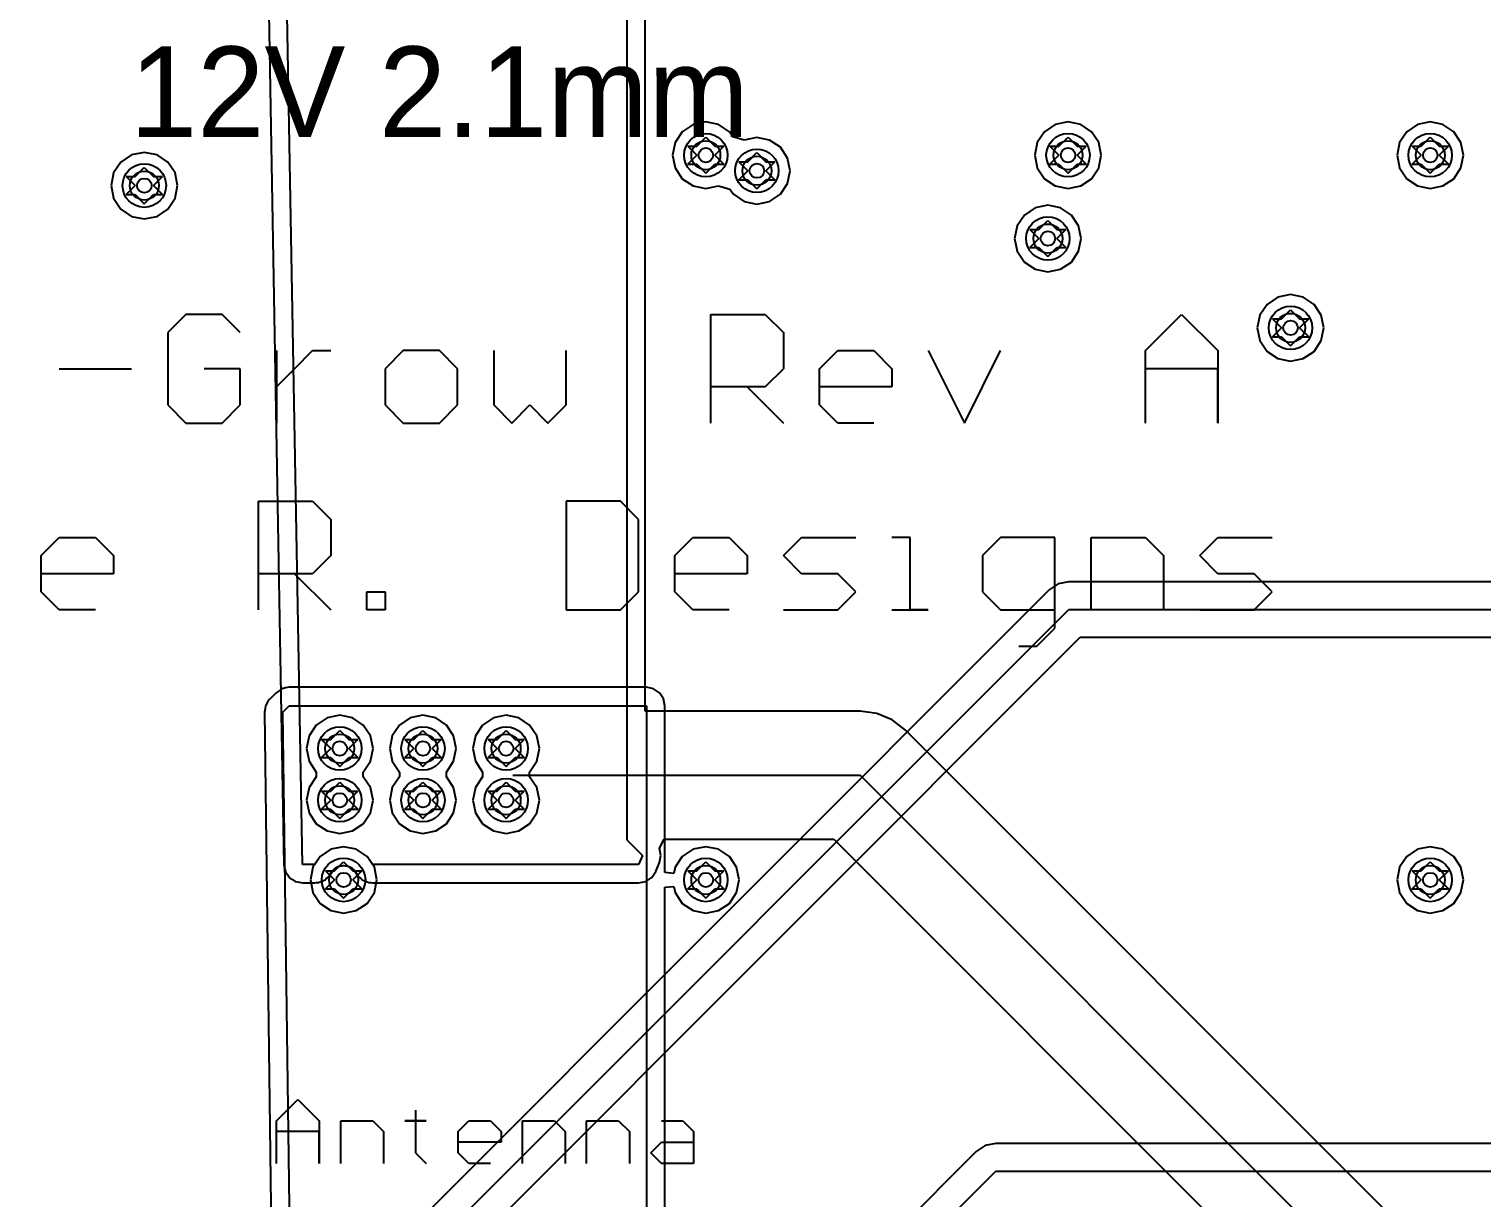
# Model space of a CAD drawing. Header units: millimetres. Extents: x 7.3 to 18.4, y 2.4 to 9.4.
# Drawn here: x 9.126 to 9.929, y 4.624 to 5.27 of the extents above; entities that cross this region are included whole.
import ezdxf

# ---------------------------------------------------------------- set-up
doc = ezdxf.new("R2010")
doc.units = ezdxf.units.MM
doc.header["$MEASUREMENT"] = 0
for name, color, linetype in [('BottomLayer', 5, 'Continuous'), ('BottomSolder', 6, 'Continuous'), ('DrillDrawing', 1, 'Continuous'), ('Mechanical1', 6, 'Continuous'), ('MidLayer1', 16, 'Continuous'), ('MidLayer2', 76, 'Continuous'), ('MultiLayer', 9, 'Continuous'), ('TopLayer', 1, 'Continuous'), ('TopOverlay', 2, 'Continuous'), ('TopSolder', 216, 'Continuous'), ('ViaHoleLayer', 16, 'Continuous')]:
    doc.layers.add(name, color=color, linetype=linetype)

msp = doc.modelspace()

# ---------------------------------------------------------------- linework, layer by layer
at = {"layer": 'BottomLayer'}
for p, q in [((9.68962, 4.96011), (9.33288, 4.60336)), ((9.69458, 4.96342), (9.68962, 4.96011)), ((9.70043, 4.96459), (9.69458, 4.96342)), ((10.29999, 4.96459), (9.70043, 4.96459)), ((9.33921, 4.58807), (9.70043, 4.94929)), ((9.70043, 4.94929), (10.29999, 4.94929)), ((9.35003, 4.57726), (9.70677, 4.934)), ((9.70677, 4.934), (10.29365, 4.934)), ((9.29085, 4.88948), (9.2849, 4.8855)), ((9.29787, 4.89087), (9.29085, 4.88948)), ((9.3049, 4.88948), (9.29787, 4.89087)), ((9.31085, 4.8855), (9.3049, 4.88948)), ((9.33678, 4.88948), (9.33083, 4.8855)), ((9.34381, 4.89087), (9.33678, 4.88948)), ((9.35083, 4.88948), (9.34381, 4.89087)), ((9.35678, 4.8855), (9.35083, 4.88948)), ((9.38271, 4.88948), (9.37676, 4.8855)), ((9.38974, 4.89087), (9.38271, 4.88948)), ((9.39676, 4.88948), (9.38974, 4.89087)), ((9.40271, 4.8855), (9.39676, 4.88948)), ((9.28092, 4.87954), (9.27952, 4.87252)), ((9.2849, 4.8855), (9.28092, 4.87954)), ((9.31483, 4.87954), (9.31085, 4.8855)), ((9.31623, 4.87252), (9.31483, 4.87954)), ((9.32685, 4.87954), (9.32545, 4.87252)), ((9.33083, 4.8855), (9.32685, 4.87954)), ((9.36076, 4.87954), (9.35678, 4.8855)), ((9.36216, 4.87252), (9.36076, 4.87954)), ((9.37278, 4.87954), (9.37138, 4.87252)), ((9.37676, 4.8855), (9.37278, 4.87954)), ((9.40669, 4.87954), (9.40271, 4.8855)), ((9.40809, 4.87252), (9.40669, 4.87954)), ((9.27952, 4.87252), (9.28092, 4.8655)), ((9.31483, 4.8655), (9.31623, 4.87252)), ((9.32545, 4.87252), (9.32685, 4.8655)), ((9.36076, 4.8655), (9.36216, 4.87252)), ((9.37138, 4.87252), (9.37278, 4.8655)), ((9.40669, 4.8655), (9.40809, 4.87252)), ((9.28092, 4.8655), (9.2849, 4.85954)), ((9.31085, 4.85954), (9.31483, 4.8655)), ((9.32685, 4.8655), (9.33083, 4.85954)), ((9.35678, 4.85954), (9.36076, 4.8655)), ((9.37278, 4.8655), (9.37676, 4.85954)), ((9.40271, 4.85954), (9.40669, 4.8655)), ((9.2849, 4.85695), (9.28092, 4.851)), ((9.2849, 4.85954), (9.2849, 4.85695)), ((9.31085, 4.85695), (9.31085, 4.85954)), ((9.31483, 4.851), (9.31085, 4.85695)), ((9.33083, 4.85695), (9.32685, 4.851)), ((9.33083, 4.85954), (9.33083, 4.85695)), ((9.35678, 4.85695), (9.35678, 4.85954)), ((9.36076, 4.851), (9.35678, 4.85695)), ((9.37676, 4.85695), (9.37278, 4.851)), ((9.37676, 4.85954), (9.37676, 4.85695)), ((9.40271, 4.85695), (9.40271, 4.85954)), ((9.40669, 4.851), (9.40271, 4.85695)), ((9.28092, 4.851), (9.27952, 4.84398)), ((9.31623, 4.84398), (9.31483, 4.851)), ((9.32685, 4.851), (9.32545, 4.84398)), ((9.36216, 4.84398), (9.36076, 4.851)), ((9.37278, 4.851), (9.37138, 4.84398)), ((9.40809, 4.84398), (9.40669, 4.851)), ((9.27952, 4.84398), (9.28092, 4.83695)), ((9.31483, 4.83695), (9.31623, 4.84398)), ((9.32545, 4.84398), (9.32685, 4.83695)), ((9.36076, 4.83695), (9.36216, 4.84398)), ((9.37138, 4.84398), (9.37278, 4.83695)), ((9.40669, 4.83695), (9.40809, 4.84398)), ((9.28092, 4.83695), (9.2849, 4.831)), ((9.2849, 4.831), (9.29085, 4.82702)), ((9.3049, 4.82702), (9.31085, 4.831)), ((9.31085, 4.831), (9.31483, 4.83695)), ((9.32685, 4.83695), (9.33083, 4.831)), ((9.33083, 4.831), (9.33678, 4.82702)), ((9.35083, 4.82702), (9.35678, 4.831)), ((9.35678, 4.831), (9.36076, 4.83695)), ((9.37278, 4.83695), (9.37676, 4.831)), ((9.37676, 4.831), (9.38271, 4.82702)), ((9.39676, 4.82702), (9.40271, 4.831)), ((9.40271, 4.831), (9.40669, 4.83695)), ((9.29085, 4.82702), (9.29787, 4.82562)), ((9.29787, 4.82562), (9.3049, 4.82702)), ((9.33678, 4.82702), (9.34381, 4.82562)), ((9.34381, 4.82562), (9.35083, 4.82702)), ((9.38271, 4.82702), (9.38974, 4.82562)), ((9.38974, 4.82562), (9.39676, 4.82702)), ((9.65423, 4.65338), (9.64926, 4.65007)), ((9.66008, 4.65455), (9.65423, 4.65338)), ((10.0085, 4.65455), (9.66008, 4.65455)), ((9.64926, 4.65007), (9.28878, 4.28958)), ((9.29511, 4.27429), (9.66008, 4.63925)), ((9.66008, 4.63925), (10.0085, 4.63925))]:
    msp.add_line(p, q, dxfattribs=at)
for centre in [(9.5, 5.2), (9.7, 5.2), (9.9, 5.2), (9.52819, 5.19142), (9.18996, 5.18322), (9.68887, 5.15402), (9.82287, 5.10471), (9.29787, 4.87252), (9.34381, 4.87252), (9.38974, 4.87252), (9.29787, 4.84398), (9.34381, 4.84398), (9.38974, 4.84398), (9.3, 4.8), (9.5, 4.8), (9.9, 4.8)]:
    msp.add_circle(centre, 0.008, dxfattribs=at)
at = {"layer": 'BottomSolder'}
for centre in [(9.5, 5.2), (9.7, 5.2), (9.9, 5.2), (9.52819, 5.19142), (9.18996, 5.18322), (9.68887, 5.15402), (9.82287, 5.10471), (9.29787, 4.87252), (9.34381, 4.87252), (9.38974, 4.87252), (9.29787, 4.84398), (9.34381, 4.84398), (9.38974, 4.84398), (9.3, 4.8), (9.5, 4.8), (9.9, 4.8)]:
    msp.add_circle(centre, 0.012, dxfattribs=at)
at = {"layer": 'DrillDrawing'}
for p, q in [((9.495, 5.205), (9.5, 5.21)), ((9.5, 5.21), (9.505, 5.205)), ((9.695, 5.205), (9.7, 5.21)), ((9.7, 5.21), (9.705, 5.205)), ((9.895, 5.205), (9.9, 5.21)), ((9.9, 5.21), (9.905, 5.205)), ((9.49, 5.205), (9.495, 5.2)), ((9.49, 5.205), (9.495, 5.205)), ((9.49, 5.195), (9.495, 5.2)), ((9.505, 5.205), (9.51, 5.205)), ((9.505, 5.2), (9.51, 5.205)), ((9.505, 5.2), (9.51, 5.195)), ((9.52319, 5.19642), (9.52819, 5.20142)), ((9.52819, 5.20142), (9.53319, 5.19642)), ((9.69, 5.205), (9.695, 5.2)), ((9.69, 5.205), (9.695, 5.205)), ((9.69, 5.195), (9.695, 5.2)), ((9.705, 5.205), (9.71, 5.205)), ((9.705, 5.2), (9.71, 5.205)), ((9.705, 5.2), (9.71, 5.195)), ((9.89, 5.205), (9.895, 5.2)), ((9.89, 5.205), (9.895, 5.205)), ((9.89, 5.195), (9.895, 5.2)), ((9.905, 5.205), (9.91, 5.205)), ((9.905, 5.2), (9.91, 5.205)), ((9.905, 5.2), (9.91, 5.195)), ((9.18496, 5.18822), (9.18996, 5.19322)), ((9.18996, 5.19322), (9.19496, 5.18822)), ((9.49, 5.195), (9.495, 5.195)), ((9.495, 5.195), (9.5, 5.19)), ((9.5, 5.19), (9.505, 5.195)), ((9.505, 5.195), (9.51, 5.195)), ((9.51819, 5.19642), (9.52319, 5.19142)), ((9.51819, 5.19642), (9.52319, 5.19642)), ((9.51819, 5.18642), (9.52319, 5.19142)), ((9.53319, 5.19642), (9.53819, 5.19642)), ((9.53319, 5.19142), (9.53819, 5.19642)), ((9.53319, 5.19142), (9.53819, 5.18642)), ((9.69, 5.195), (9.695, 5.195)), ((9.695, 5.195), (9.7, 5.19)), ((9.7, 5.19), (9.705, 5.195)), ((9.705, 5.195), (9.71, 5.195)), ((9.89, 5.195), (9.895, 5.195)), ((9.895, 5.195), (9.9, 5.19)), ((9.9, 5.19), (9.905, 5.195)), ((9.905, 5.195), (9.91, 5.195)), ((9.17996, 5.18822), (9.18496, 5.18322)), ((9.17996, 5.18822), (9.18496, 5.18822)), ((9.17996, 5.17822), (9.18496, 5.18322)), ((9.19496, 5.18822), (9.19996, 5.18822)), ((9.19496, 5.18322), (9.19996, 5.18822)), ((9.19496, 5.18322), (9.19996, 5.17822)), ((9.51819, 5.18642), (9.52319, 5.18642)), ((9.52319, 5.18642), (9.52819, 5.18142)), ((9.52819, 5.18142), (9.53319, 5.18642)), ((9.53319, 5.18642), (9.53819, 5.18642)), ((9.17996, 5.17822), (9.18496, 5.17822)), ((9.18496, 5.17822), (9.18996, 5.17322)), ((9.18996, 5.17322), (9.19496, 5.17822)), ((9.19496, 5.17822), (9.19996, 5.17822)), ((9.67887, 5.15902), (9.68387, 5.15402)), ((9.67887, 5.15902), (9.68387, 5.15902)), ((9.68387, 5.15902), (9.68887, 5.16402)), ((9.68887, 5.16402), (9.69387, 5.15902)), ((9.69387, 5.15902), (9.69887, 5.15902)), ((9.69387, 5.15402), (9.69887, 5.15902)), ((9.67887, 5.14902), (9.68387, 5.15402)), ((9.69387, 5.15402), (9.69887, 5.14902)), ((9.67887, 5.14902), (9.68387, 5.14902)), ((9.68387, 5.14902), (9.68887, 5.14402)), ((9.68887, 5.14402), (9.69387, 5.14902)), ((9.69387, 5.14902), (9.69887, 5.14902)), ((9.81787, 5.10971), (9.82287, 5.11471)), ((9.82287, 5.11471), (9.82787, 5.10971)), ((9.81287, 5.10971), (9.81787, 5.10471)), ((9.81287, 5.10971), (9.81787, 5.10971)), ((9.81287, 5.09971), (9.81787, 5.10471)), ((9.82787, 5.10971), (9.83287, 5.10971)), ((9.82787, 5.10471), (9.83287, 5.10971)), ((9.82787, 5.10471), (9.83287, 5.09971)), ((9.81287, 5.09971), (9.81787, 5.09971)), ((9.81787, 5.09971), (9.82287, 5.09471)), ((9.82287, 5.09471), (9.82787, 5.09971)), ((9.82787, 5.09971), (9.83287, 5.09971)), ((9.29287, 4.87752), (9.29787, 4.88252)), ((9.29787, 4.88252), (9.30287, 4.87752)), ((9.33881, 4.87752), (9.34381, 4.88252)), ((9.34381, 4.88252), (9.34881, 4.87752)), ((9.38474, 4.87752), (9.38974, 4.88252)), ((9.38974, 4.88252), (9.39474, 4.87752)), ((9.28787, 4.87752), (9.29287, 4.87252)), ((9.28787, 4.87752), (9.29287, 4.87752)), ((9.28787, 4.86752), (9.29287, 4.87252)), ((9.30287, 4.87752), (9.30787, 4.87752)), ((9.30287, 4.87252), (9.30787, 4.87752)), ((9.30287, 4.87252), (9.30787, 4.86752)), ((9.33381, 4.87752), (9.33881, 4.87252)), ((9.33381, 4.87752), (9.33881, 4.87752)), ((9.33381, 4.86752), (9.33881, 4.87252)), ((9.34881, 4.87752), (9.35381, 4.87752)), ((9.34881, 4.87252), (9.35381, 4.87752)), ((9.34881, 4.87252), (9.35381, 4.86752)), ((9.37974, 4.87752), (9.38474, 4.87252)), ((9.37974, 4.87752), (9.38474, 4.87752)), ((9.37974, 4.86752), (9.38474, 4.87252)), ((9.39474, 4.87752), (9.39974, 4.87752)), ((9.39474, 4.87252), (9.39974, 4.87752)), ((9.39474, 4.87252), (9.39974, 4.86752)), ((9.28787, 4.86752), (9.29287, 4.86752)), ((9.29287, 4.86752), (9.29787, 4.86252)), ((9.29787, 4.86252), (9.30287, 4.86752)), ((9.30287, 4.86752), (9.30787, 4.86752)), ((9.33381, 4.86752), (9.33881, 4.86752)), ((9.33881, 4.86752), (9.34381, 4.86252)), ((9.34381, 4.86252), (9.34881, 4.86752)), ((9.34881, 4.86752), (9.35381, 4.86752)), ((9.37974, 4.86752), (9.38474, 4.86752)), ((9.38474, 4.86752), (9.38974, 4.86252)), ((9.38974, 4.86252), (9.39474, 4.86752)), ((9.39474, 4.86752), (9.39974, 4.86752)), ((9.29287, 4.84898), (9.29787, 4.85398)), ((9.29787, 4.85398), (9.30287, 4.84898)), ((9.33881, 4.84898), (9.34381, 4.85398)), ((9.34381, 4.85398), (9.34881, 4.84898)), ((9.38474, 4.84898), (9.38974, 4.85398)), ((9.38974, 4.85398), (9.39474, 4.84898)), ((9.28787, 4.84898), (9.29287, 4.84398)), ((9.28787, 4.84898), (9.29287, 4.84898)), ((9.30287, 4.84898), (9.30787, 4.84898)), ((9.30287, 4.84398), (9.30787, 4.84898)), ((9.33381, 4.84898), (9.33881, 4.84398)), ((9.33381, 4.84898), (9.33881, 4.84898)), ((9.34881, 4.84898), (9.35381, 4.84898)), ((9.34881, 4.84398), (9.35381, 4.84898)), ((9.37974, 4.84898), (9.38474, 4.84398)), ((9.37974, 4.84898), (9.38474, 4.84898)), ((9.39474, 4.84898), (9.39974, 4.84898)), ((9.39474, 4.84398), (9.39974, 4.84898)), ((9.28787, 4.83898), (9.29287, 4.84398)), ((9.28787, 4.83898), (9.29287, 4.83898)), ((9.29287, 4.83898), (9.29787, 4.83398)), ((9.29787, 4.83398), (9.30287, 4.83898)), ((9.30287, 4.84398), (9.30787, 4.83898)), ((9.30287, 4.83898), (9.30787, 4.83898)), ((9.33381, 4.83898), (9.33881, 4.84398)), ((9.33381, 4.83898), (9.33881, 4.83898)), ((9.33881, 4.83898), (9.34381, 4.83398)), ((9.34381, 4.83398), (9.34881, 4.83898)), ((9.34881, 4.84398), (9.35381, 4.83898)), ((9.34881, 4.83898), (9.35381, 4.83898)), ((9.37974, 4.83898), (9.38474, 4.84398)), ((9.37974, 4.83898), (9.38474, 4.83898)), ((9.38474, 4.83898), (9.38974, 4.83398)), ((9.38974, 4.83398), (9.39474, 4.83898)), ((9.39474, 4.84398), (9.39974, 4.83898)), ((9.39474, 4.83898), (9.39974, 4.83898)), ((9.295, 4.805), (9.3, 4.81)), ((9.3, 4.81), (9.305, 4.805)), ((9.495, 4.805), (9.5, 4.81)), ((9.5, 4.81), (9.505, 4.805)), ((9.895, 4.805), (9.9, 4.81)), ((9.9, 4.81), (9.905, 4.805)), ((9.29, 4.805), (9.295, 4.8)), ((9.29, 4.805), (9.295, 4.805)), ((9.29, 4.795), (9.295, 4.8)), ((9.305, 4.805), (9.31, 4.805)), ((9.305, 4.8), (9.31, 4.805)), ((9.305, 4.8), (9.31, 4.795)), ((9.49, 4.805), (9.495, 4.8)), ((9.49, 4.805), (9.495, 4.805)), ((9.49, 4.795), (9.495, 4.8)), ((9.505, 4.805), (9.51, 4.805)), ((9.505, 4.8), (9.51, 4.805)), ((9.505, 4.8), (9.51, 4.795)), ((9.89, 4.805), (9.895, 4.8)), ((9.89, 4.805), (9.895, 4.805)), ((9.89, 4.795), (9.895, 4.8)), ((9.905, 4.805), (9.91, 4.805)), ((9.905, 4.8), (9.91, 4.805)), ((9.905, 4.8), (9.91, 4.795)), ((9.29, 4.795), (9.295, 4.795)), ((9.295, 4.795), (9.3, 4.79)), ((9.3, 4.79), (9.305, 4.795)), ((9.305, 4.795), (9.31, 4.795)), ((9.49, 4.795), (9.495, 4.795)), ((9.495, 4.795), (9.5, 4.79)), ((9.5, 4.79), (9.505, 4.795)), ((9.505, 4.795), (9.51, 4.795)), ((9.89, 4.795), (9.895, 4.795)), ((9.895, 4.795), (9.9, 4.79)), ((9.9, 4.79), (9.905, 4.795)), ((9.905, 4.795), (9.91, 4.795))]:
    msp.add_line(p, q, dxfattribs=at)
at = {"layer": 'Mechanical1'}
msp.add_circle((9.37681, 4.09921), 1.5748, dxfattribs=at)
at = {"layer": 'MidLayer1'}
for p, q in [((9.29085, 4.88948), (9.2849, 4.8855)), ((9.29787, 4.89087), (9.29085, 4.88948)), ((9.3049, 4.88948), (9.29787, 4.89087)), ((9.31085, 4.8855), (9.3049, 4.88948)), ((9.33678, 4.88948), (9.33083, 4.8855)), ((9.34381, 4.89087), (9.33678, 4.88948)), ((9.35083, 4.88948), (9.34381, 4.89087)), ((9.35678, 4.8855), (9.35083, 4.88948)), ((9.38271, 4.88948), (9.37676, 4.8855)), ((9.38974, 4.89087), (9.38271, 4.88948)), ((9.39676, 4.88948), (9.38974, 4.89087)), ((9.40271, 4.8855), (9.39676, 4.88948)), ((9.28092, 4.87954), (9.27952, 4.87252)), ((9.2849, 4.8855), (9.28092, 4.87954)), ((9.31483, 4.87954), (9.31085, 4.8855)), ((9.31623, 4.87252), (9.31483, 4.87954)), ((9.32685, 4.87954), (9.32545, 4.87252)), ((9.33083, 4.8855), (9.32685, 4.87954)), ((9.36076, 4.87954), (9.35678, 4.8855)), ((9.36216, 4.87252), (9.36076, 4.87954)), ((9.37278, 4.87954), (9.37138, 4.87252)), ((9.37676, 4.8855), (9.37278, 4.87954)), ((9.40669, 4.87954), (9.40271, 4.8855)), ((9.40809, 4.87252), (9.40669, 4.87954)), ((9.27952, 4.87252), (9.28092, 4.8655)), ((9.31483, 4.8655), (9.31623, 4.87252)), ((9.32545, 4.87252), (9.32685, 4.8655)), ((9.36076, 4.8655), (9.36216, 4.87252)), ((9.37138, 4.87252), (9.37278, 4.8655)), ((9.40669, 4.8655), (9.40809, 4.87252)), ((9.28092, 4.8655), (9.2849, 4.85954)), ((9.31085, 4.85954), (9.31483, 4.8655)), ((9.32685, 4.8655), (9.33083, 4.85954)), ((9.35678, 4.85954), (9.36076, 4.8655)), ((9.37278, 4.8655), (9.37676, 4.85954)), ((9.40271, 4.85954), (9.40669, 4.8655)), ((9.2849, 4.85695), (9.28092, 4.851)), ((9.2849, 4.85954), (9.2849, 4.85695)), ((9.31085, 4.85695), (9.31085, 4.85954)), ((9.31483, 4.851), (9.31085, 4.85695)), ((9.33083, 4.85695), (9.32685, 4.851)), ((9.33083, 4.85954), (9.33083, 4.85695)), ((9.35678, 4.85695), (9.35678, 4.85954)), ((9.36076, 4.851), (9.35678, 4.85695)), ((9.37676, 4.85695), (9.37278, 4.851)), ((9.37676, 4.85954), (9.37676, 4.85695)), ((9.40271, 4.85695), (9.40271, 4.85954)), ((9.40669, 4.851), (9.40271, 4.85695)), ((9.28092, 4.851), (9.27952, 4.84398)), ((9.31623, 4.84398), (9.31483, 4.851)), ((9.32685, 4.851), (9.32545, 4.84398)), ((9.36216, 4.84398), (9.36076, 4.851)), ((9.37278, 4.851), (9.37138, 4.84398)), ((9.40809, 4.84398), (9.40669, 4.851)), ((9.27952, 4.84398), (9.28092, 4.83695)), ((9.31483, 4.83695), (9.31623, 4.84398)), ((9.32545, 4.84398), (9.32685, 4.83695)), ((9.36076, 4.83695), (9.36216, 4.84398)), ((9.37138, 4.84398), (9.37278, 4.83695)), ((9.40669, 4.83695), (9.40809, 4.84398)), ((9.28092, 4.83695), (9.2849, 4.831)), ((9.2849, 4.831), (9.29085, 4.82702)), ((9.3049, 4.82702), (9.31085, 4.831)), ((9.31085, 4.831), (9.31483, 4.83695)), ((9.32685, 4.83695), (9.33083, 4.831)), ((9.33083, 4.831), (9.33678, 4.82702)), ((9.35083, 4.82702), (9.35678, 4.831)), ((9.35678, 4.831), (9.36076, 4.83695)), ((9.37278, 4.83695), (9.37676, 4.831)), ((9.37676, 4.831), (9.38271, 4.82702)), ((9.39676, 4.82702), (9.40271, 4.831)), ((9.40271, 4.831), (9.40669, 4.83695)), ((9.29085, 4.82702), (9.29787, 4.82562)), ((9.29787, 4.82562), (9.3049, 4.82702)), ((9.33678, 4.82702), (9.34381, 4.82562)), ((9.34381, 4.82562), (9.35083, 4.82702)), ((9.38271, 4.82702), (9.38974, 4.82562)), ((9.38974, 4.82562), (9.39676, 4.82702))]:
    msp.add_line(p, q, dxfattribs=at)
for centre in [(9.5, 5.2), (9.7, 5.2), (9.9, 5.2), (9.52819, 5.19142), (9.18996, 5.18322), (9.68887, 5.15402), (9.82287, 5.10471), (9.29787, 4.87252), (9.34381, 4.87252), (9.38974, 4.87252), (9.29787, 4.84398), (9.34381, 4.84398), (9.38974, 4.84398), (9.3, 4.8), (9.5, 4.8), (9.9, 4.8)]:
    msp.add_circle(centre, 0.008, dxfattribs=at)
at = {"layer": 'MidLayer2'}
for p, q in [((9.49298, 5.21696), (9.48702, 5.21298)), ((9.5, 5.21835), (9.49298, 5.21696)), ((9.50702, 5.21696), (9.5, 5.21835)), ((9.51298, 5.21298), (9.50702, 5.21696)), ((9.69298, 5.21696), (9.68702, 5.21298)), ((9.7, 5.21835), (9.69298, 5.21696)), ((9.70702, 5.21696), (9.7, 5.21835)), ((9.71298, 5.21298), (9.70702, 5.21696)), ((9.89298, 5.21696), (9.88702, 5.21298)), ((9.9, 5.21835), (9.89298, 5.21696)), ((9.90702, 5.21696), (9.9, 5.21835)), ((9.91298, 5.21298), (9.90702, 5.21696)), ((9.48304, 5.20702), (9.48165, 5.2)), ((9.48702, 5.21298), (9.48304, 5.20702)), ((9.51485, 5.21017), (9.51298, 5.21298)), ((9.52117, 5.20837), (9.51485, 5.21017)), ((9.52819, 5.20977), (9.52117, 5.20837)), ((9.53521, 5.20837), (9.52819, 5.20977)), ((9.54117, 5.20439), (9.53521, 5.20837)), ((9.68304, 5.20702), (9.68165, 5.2)), ((9.68702, 5.21298), (9.68304, 5.20702)), ((9.71696, 5.20702), (9.71298, 5.21298)), ((9.71835, 5.2), (9.71696, 5.20702)), ((9.88304, 5.20702), (9.88165, 5.2)), ((9.88702, 5.21298), (9.88304, 5.20702)), ((9.91696, 5.20702), (9.91298, 5.21298)), ((9.91835, 5.2), (9.91696, 5.20702)), ((9.18294, 5.20018), (9.17698, 5.1962)), ((9.18996, 5.20157), (9.18294, 5.20018)), ((9.19698, 5.20018), (9.18996, 5.20157)), ((9.20294, 5.1962), (9.19698, 5.20018)), ((9.48165, 5.2), (9.48304, 5.19298)), ((9.54514, 5.19844), (9.54117, 5.20439)), ((9.68165, 5.2), (9.68304, 5.19298)), ((9.71696, 5.19298), (9.71835, 5.2)), ((9.88165, 5.2), (9.88304, 5.19298)), ((9.91696, 5.19298), (9.91835, 5.2)), ((9.17698, 5.1962), (9.173, 5.19024)), ((9.20692, 5.19024), (9.20294, 5.1962)), ((9.48304, 5.19298), (9.48702, 5.18702)), ((9.54654, 5.19142), (9.54514, 5.19844)), ((9.54514, 5.18439), (9.54654, 5.19142)), ((9.68304, 5.19298), (9.68702, 5.18702)), ((9.71298, 5.18702), (9.71696, 5.19298)), ((9.88304, 5.19298), (9.88702, 5.18702)), ((9.91298, 5.18702), (9.91696, 5.19298)), ((9.173, 5.19024), (9.17161, 5.18322)), ((9.17161, 5.18322), (9.173, 5.1762)), ((9.20831, 5.18322), (9.20692, 5.19024)), ((9.20692, 5.1762), (9.20831, 5.18322)), ((9.48702, 5.18702), (9.49298, 5.18304)), ((9.49298, 5.18304), (9.5, 5.18165)), ((9.5, 5.18165), (9.50702, 5.18304)), ((9.50702, 5.18304), (9.51334, 5.18125)), ((9.54117, 5.17844), (9.54514, 5.18439)), ((9.68702, 5.18702), (9.69298, 5.18304)), ((9.69298, 5.18304), (9.7, 5.18165)), ((9.7, 5.18165), (9.70702, 5.18304)), ((9.70702, 5.18304), (9.71298, 5.18702)), ((9.88702, 5.18702), (9.89298, 5.18304)), ((9.89298, 5.18304), (9.9, 5.18165)), ((9.9, 5.18165), (9.90702, 5.18304)), ((9.90702, 5.18304), (9.91298, 5.18702)), ((9.173, 5.1762), (9.17698, 5.17024)), ((9.20294, 5.17024), (9.20692, 5.1762)), ((9.51334, 5.18125), (9.51521, 5.17844)), ((9.51521, 5.17844), (9.52117, 5.17446)), ((9.52117, 5.17446), (9.52819, 5.17306)), ((9.52819, 5.17306), (9.53521, 5.17446)), ((9.53521, 5.17446), (9.54117, 5.17844)), ((9.17698, 5.17024), (9.18294, 5.16626)), ((9.19698, 5.16626), (9.20294, 5.17024)), ((9.67589, 5.16699), (9.67191, 5.16104)), ((9.68184, 5.17097), (9.67589, 5.16699)), ((9.68887, 5.17237), (9.68184, 5.17097)), ((9.69589, 5.17097), (9.68887, 5.17237)), ((9.70184, 5.16699), (9.69589, 5.17097)), ((9.70582, 5.16104), (9.70184, 5.16699)), ((9.18294, 5.16626), (9.18996, 5.16487)), ((9.18996, 5.16487), (9.19698, 5.16626)), ((9.67191, 5.16104), (9.67051, 5.15402)), ((9.70722, 5.15402), (9.70582, 5.16104)), ((9.67051, 5.15402), (9.67191, 5.14699)), ((9.70582, 5.14699), (9.70722, 5.15402)), ((9.67191, 5.14699), (9.67589, 5.14104)), ((9.70184, 5.14104), (9.70582, 5.14699)), ((9.67589, 5.14104), (9.68184, 5.13706)), ((9.68184, 5.13706), (9.68887, 5.13566)), ((9.68887, 5.13566), (9.69589, 5.13706)), ((9.69589, 5.13706), (9.70184, 5.14104)), ((9.81585, 5.12166), (9.8099, 5.11768)), ((9.82287, 5.12306), (9.81585, 5.12166)), ((9.8299, 5.12166), (9.82287, 5.12306)), ((9.83585, 5.11768), (9.8299, 5.12166)), ((9.80592, 5.11173), (9.80452, 5.10471)), ((9.8099, 5.11768), (9.80592, 5.11173)), ((9.83983, 5.11173), (9.83585, 5.11768)), ((9.84123, 5.10471), (9.83983, 5.11173)), ((9.80452, 5.10471), (9.80592, 5.09768)), ((9.83983, 5.09768), (9.84123, 5.10471)), ((9.80592, 5.09768), (9.8099, 5.09173)), ((9.83585, 5.09173), (9.83983, 5.09768)), ((9.8099, 5.09173), (9.81585, 5.08775)), ((9.81585, 5.08775), (9.82287, 5.08635)), ((9.82287, 5.08635), (9.8299, 5.08775)), ((9.8299, 5.08775), (9.83585, 5.09173)), ((9.26268, 4.9033), (9.25917, 4.89974)), ((9.26271, 4.90332), (9.26268, 4.9033)), ((9.26273, 4.90335), (9.26271, 4.90332)), ((9.26435, 4.90444), (9.26273, 4.90335)), ((9.26597, 4.90554), (9.26435, 4.90444)), ((9.26601, 4.90554), (9.26597, 4.90554)), ((9.26604, 4.90556), (9.26601, 4.90554)), ((9.26795, 4.90594), (9.26604, 4.90556)), ((9.26987, 4.90634), (9.26795, 4.90594)), ((9.2699, 4.90633), (9.26987, 4.90634)), ((9.26994, 4.90634), (9.2699, 4.90633)), ((9.46717, 4.90634), (9.26994, 4.90634)), ((9.47107, 4.90556), (9.46717, 4.90634)), ((9.47438, 4.90335), (9.47107, 4.90556)), ((9.47659, 4.90004), (9.47438, 4.90335)), ((9.2566, 4.89444), (9.25623, 4.89252)), ((9.25695, 4.89636), (9.2566, 4.89444)), ((9.25697, 4.89639), (9.25695, 4.89636)), ((9.25698, 4.89642), (9.25697, 4.89639)), ((9.25806, 4.89805), (9.25698, 4.89642)), ((9.25912, 4.8997), (9.25806, 4.89805)), ((9.25915, 4.89972), (9.25912, 4.8997)), ((9.25917, 4.89974), (9.25915, 4.89972)), ((9.26643, 4.89258), (9.26994, 4.89614)), ((9.26994, 4.89614), (9.46717, 4.89614)), ((9.46717, 4.89614), (9.46717, 3.64024)), ((9.47736, 4.89614), (9.47659, 4.90004)), ((9.47736, 4.80408), (9.47736, 4.89614)), ((9.25623, 4.89252), (9.25624, 4.89248)), ((9.25624, 4.89248), (9.25623, 4.89245)), ((9.25623, 4.89245), (9.26796, 4.00813)), ((9.27816, 4.00827), (9.26643, 4.89258)), ((9.29298, 4.81696), (9.28702, 4.81298)), ((9.3, 4.81835), (9.29298, 4.81696)), ((9.30702, 4.81696), (9.3, 4.81835)), ((9.31298, 4.81298), (9.30702, 4.81696)), ((9.49298, 4.81696), (9.48702, 4.81298)), ((9.5, 4.81835), (9.49298, 4.81696)), ((9.50702, 4.81696), (9.5, 4.81835)), ((9.51298, 4.81298), (9.50702, 4.81696)), ((9.89298, 4.81696), (9.88702, 4.81298)), ((9.9, 4.81835), (9.89298, 4.81696)), ((9.90702, 4.81696), (9.9, 4.81835)), ((9.91298, 4.81298), (9.90702, 4.81696)), ((9.28304, 4.80702), (9.28165, 4.8)), ((9.28702, 4.81298), (9.28304, 4.80702)), ((9.31696, 4.80702), (9.31298, 4.81298)), ((9.31835, 4.8), (9.31696, 4.80702)), ((9.48304, 4.80702), (9.48236, 4.80359)), ((9.48702, 4.81298), (9.48304, 4.80702)), ((9.51696, 4.80702), (9.51298, 4.81298)), ((9.51835, 4.8), (9.51696, 4.80702)), ((9.88304, 4.80702), (9.88165, 4.8)), ((9.88702, 4.81298), (9.88304, 4.80702)), ((9.91696, 4.80702), (9.91298, 4.81298)), ((9.91835, 4.8), (9.91696, 4.80702)), ((9.28165, 4.8), (9.28304, 4.79298)), ((9.31696, 4.79298), (9.31835, 4.8)), ((9.48236, 4.80359), (9.47736, 4.80408)), ((9.51696, 4.79298), (9.51835, 4.8)), ((9.88165, 4.8), (9.88304, 4.79298)), ((9.91696, 4.79298), (9.91835, 4.8)), ((9.28304, 4.79298), (9.28702, 4.78702)), ((9.31298, 4.78702), (9.31696, 4.79298)), ((9.47736, 4.79592), (9.48236, 4.79641)), ((9.47736, 4.40408), (9.47736, 4.79592)), ((9.48236, 4.79641), (9.48304, 4.79298)), ((9.48304, 4.79298), (9.48702, 4.78702)), ((9.51298, 4.78702), (9.51696, 4.79298)), ((9.88304, 4.79298), (9.88702, 4.78702)), ((9.91298, 4.78702), (9.91696, 4.79298)), ((9.28702, 4.78702), (9.29298, 4.78304)), ((9.29298, 4.78304), (9.3, 4.78165)), ((9.3, 4.78165), (9.30702, 4.78304)), ((9.30702, 4.78304), (9.31298, 4.78702)), ((9.48702, 4.78702), (9.49298, 4.78304)), ((9.49298, 4.78304), (9.5, 4.78165)), ((9.5, 4.78165), (9.50702, 4.78304)), ((9.50702, 4.78304), (9.51298, 4.78702)), ((9.88702, 4.78702), (9.89298, 4.78304)), ((9.89298, 4.78304), (9.9, 4.78165)), ((9.9, 4.78165), (9.90702, 4.78304)), ((9.90702, 4.78304), (9.91298, 4.78702))]:
    msp.add_line(p, q, dxfattribs=at)
for centre in [(9.5, 5.2), (9.7, 5.2), (9.9, 5.2), (9.52819, 5.19142), (9.18996, 5.18322), (9.68887, 5.15402), (9.82287, 5.10471), (9.29787, 4.87252), (9.34381, 4.87252), (9.38974, 4.87252), (9.29787, 4.84398), (9.34381, 4.84398), (9.38974, 4.84398), (9.3, 4.8), (9.5, 4.8), (9.9, 4.8)]:
    msp.add_circle(centre, 0.008, dxfattribs=at)
at = {"layer": 'MultiLayer'}
for centre in [(9.5, 5.2), (9.7, 5.2), (9.9, 5.2), (9.52819, 5.19142), (9.18996, 5.18322), (9.68887, 5.15402), (9.82287, 5.10471), (9.29787, 4.87252), (9.34381, 4.87252), (9.38974, 4.87252), (9.29787, 4.84398), (9.34381, 4.84398), (9.38974, 4.84398), (9.3, 4.8), (9.5, 4.8), (9.9, 4.8)]:
    msp.add_circle(centre, 0.008, dxfattribs=at)
at = {"layer": 'TopLayer'}
for p, q in [((9.45634, 5.40205), (9.45634, 4.82219)), ((9.46653, 4.89306), (9.46653, 5.40205)), ((9.27723, 4.80854), (9.26674, 5.39848)), ((9.25868, 5.27849), (9.26704, 4.80836)), ((9.58528, 4.89306), (9.46653, 4.89306)), ((9.59441, 4.89185), (9.58528, 4.89306)), ((9.60293, 4.88833), (9.59441, 4.89185)), ((9.61024, 4.88272), (9.60293, 4.88833)), ((10.08513, 4.40782), (9.61024, 4.88272)), ((9.39335, 4.85776), (9.58528, 4.85776)), ((9.58528, 4.85776), (10.07051, 4.37252)), ((9.45634, 4.82219), (9.46498, 4.81354)), ((9.4744, 4.81745), (9.47707, 4.82245)), ((9.47707, 4.82245), (9.57065, 4.82245)), ((9.57065, 4.82245), (10.04555, 4.34756)), ((9.29298, 4.81696), (9.28702, 4.81298)), ((9.3, 4.81835), (9.29298, 4.81696)), ((9.30702, 4.81696), (9.3, 4.81835)), ((9.31298, 4.81298), (9.30702, 4.81696)), ((9.46498, 4.81354), (9.46291, 4.80854)), ((9.47518, 4.81354), (9.4744, 4.81745)), ((9.4744, 4.81745), (9.4744, 4.81745)), ((9.4744, 4.80964), (9.47518, 4.81354)), ((9.26704, 4.80836), (9.26744, 4.8065)), ((9.26744, 4.8065), (9.26782, 4.80464)), ((9.28406, 4.80854), (9.27723, 4.80854)), ((9.28702, 4.81298), (9.28406, 4.80854)), ((9.29254, 4.80288), (9.29437, 4.80563)), ((9.29437, 4.80563), (9.29696, 4.80735)), ((9.29696, 4.80735), (9.3, 4.80796)), ((9.3, 4.80796), (9.30304, 4.80735)), ((9.30304, 4.80735), (9.30563, 4.80563)), ((9.30563, 4.80563), (9.30746, 4.80288)), ((9.31594, 4.80854), (9.31298, 4.81298)), ((9.46291, 4.80854), (9.31594, 4.80854)), ((9.47233, 4.80464), (9.4744, 4.80964)), ((9.26782, 4.80464), (9.26787, 4.80456)), ((9.26787, 4.80456), (9.26789, 4.80447)), ((9.26789, 4.80447), (9.26897, 4.80291)), ((9.26897, 4.80291), (9.27003, 4.80133)), ((9.27003, 4.80133), (9.2701, 4.80128)), ((9.2701, 4.80128), (9.27015, 4.80121)), ((9.27015, 4.80121), (9.27175, 4.80018)), ((9.27175, 4.80018), (9.27333, 4.79912)), ((9.27333, 4.79912), (9.27342, 4.79911)), ((9.27342, 4.79911), (9.2735, 4.79906)), ((9.2735, 4.79906), (9.27537, 4.79872)), ((9.27537, 4.79872), (9.27723, 4.79835)), ((9.27723, 4.79835), (9.28406, 4.79835)), ((9.28406, 4.79835), (9.28504, 4.79854)), ((9.28504, 4.79854), (9.28605, 4.79854)), ((9.28605, 4.79854), (9.28698, 4.79893)), ((9.28698, 4.79893), (9.28796, 4.79912)), ((9.28796, 4.79912), (9.2888, 4.79968)), ((9.2888, 4.79968), (9.28972, 4.80007)), ((9.28972, 4.80007), (9.29043, 4.80078)), ((9.29043, 4.80078), (9.29127, 4.80133)), ((9.29127, 4.80133), (9.29183, 4.80217)), ((9.29183, 4.80217), (9.29254, 4.80288)), ((9.30746, 4.80288), (9.30817, 4.80217)), ((9.30817, 4.80217), (9.30873, 4.80133)), ((9.30873, 4.80133), (9.30957, 4.80078)), ((9.30957, 4.80078), (9.31028, 4.80007)), ((9.31028, 4.80007), (9.3112, 4.79968)), ((9.3112, 4.79968), (9.31204, 4.79912)), ((9.31204, 4.79912), (9.31302, 4.79893)), ((9.31302, 4.79893), (9.31395, 4.79854)), ((9.31395, 4.79854), (9.31496, 4.79854)), ((9.31496, 4.79854), (9.31594, 4.79835)), ((9.31594, 4.79835), (9.46291, 4.79835)), ((9.46291, 4.79835), (9.46682, 4.79912)), ((9.46682, 4.79912), (9.47012, 4.80133)), ((9.47012, 4.80133), (9.47233, 4.80464))]:
    msp.add_line(p, q, dxfattribs=at)
for centre in [(9.5, 5.2), (9.7, 5.2), (9.9, 5.2), (9.52819, 5.19142), (9.18996, 5.18322), (9.68887, 5.15402), (9.82287, 5.10471), (9.29787, 4.87252), (9.34381, 4.87252), (9.38974, 4.87252), (9.29787, 4.84398), (9.34381, 4.84398), (9.38974, 4.84398), (9.3, 4.8), (9.5, 4.8), (9.9, 4.8)]:
    msp.add_circle(centre, 0.008, dxfattribs=at)
at = {"layer": 'TopOverlay'}
for p, q in [((9.21292, 5.11215), (9.20292, 5.10215)), ((9.23291, 5.11215), (9.21292, 5.11215)), ((9.24291, 5.10215), (9.23291, 5.11215)), ((9.50283, 5.05217), (9.50283, 5.11215)), ((9.50283, 5.11215), (9.53282, 5.11215)), ((9.53282, 5.11215), (9.54281, 5.10215)), ((9.74275, 5.09216), (9.76274, 5.11215)), ((9.76274, 5.11215), (9.78273, 5.09216)), ((9.20292, 5.10215), (9.20292, 5.06217)), ((9.54281, 5.10215), (9.54281, 5.08216)), ((9.2629, 5.09216), (9.2629, 5.05217)), ((9.2729, 5.08216), (9.2829, 5.09216)), ((9.2829, 5.09216), (9.29289, 5.09216)), ((9.33288, 5.09216), (9.32288, 5.08216)), ((9.35287, 5.09216), (9.33288, 5.09216)), ((9.36287, 5.08216), (9.35287, 5.09216)), ((9.38286, 5.09216), (9.38286, 5.06217)), ((9.42285, 5.06217), (9.42285, 5.09216)), ((9.56281, 5.08216), (9.5728, 5.09216)), ((9.5728, 5.09216), (9.5928, 5.09216)), ((9.5928, 5.09216), (9.60279, 5.08216)), ((9.62279, 5.09216), (9.64278, 5.05217)), ((9.64278, 5.05217), (9.66277, 5.09216)), ((9.74275, 5.05217), (9.74275, 5.09216)), ((9.78273, 5.09216), (9.78273, 5.05217)), ((9.14294, 5.08216), (9.18293, 5.08216)), ((9.24291, 5.08216), (9.22292, 5.08216)), ((9.24291, 5.06217), (9.24291, 5.08216)), ((9.2629, 5.07216), (9.2729, 5.08216)), ((9.32288, 5.08216), (9.32288, 5.06217)), ((9.36287, 5.06217), (9.36287, 5.08216)), ((9.54281, 5.08216), (9.53282, 5.07216)), ((9.56281, 5.06217), (9.56281, 5.08216)), ((9.60279, 5.08216), (9.60279, 5.07216)), ((9.78273, 5.08216), (9.74275, 5.08216)), ((9.78273, 5.05217), (9.78273, 5.08216)), ((9.2629, 5.05217), (9.2629, 5.07216)), ((9.53282, 5.07216), (9.50283, 5.07216)), ((9.52282, 5.07216), (9.54281, 5.05217)), ((9.60279, 5.07216), (9.56281, 5.07216)), ((9.20292, 5.06217), (9.21292, 5.05217)), ((9.23291, 5.05217), (9.24291, 5.06217)), ((9.32288, 5.06217), (9.33288, 5.05217)), ((9.35287, 5.05217), (9.36287, 5.06217)), ((9.38286, 5.06217), (9.39286, 5.05217)), ((9.39286, 5.05217), (9.40286, 5.06217)), ((9.40286, 5.06217), (9.41285, 5.05217)), ((9.41285, 5.05217), (9.42285, 5.06217)), ((9.5728, 5.05217), (9.56281, 5.06217)), ((9.21292, 5.05217), (9.23291, 5.05217)), ((9.33288, 5.05217), (9.35287, 5.05217)), ((9.5928, 5.05217), (9.5728, 5.05217)), ((9.25291, 4.94899), (9.25291, 5.00897)), ((9.25291, 5.00897), (9.2829, 5.00897)), ((9.2829, 5.00897), (9.29289, 4.99898)), ((9.42285, 5.00897), (9.42285, 4.94899)), ((9.45284, 5.00897), (9.42285, 5.00897)), ((9.46284, 4.99898), (9.45284, 5.00897)), ((9.29289, 4.99898), (9.29289, 4.97898)), ((9.46284, 4.95899), (9.46284, 4.99898)), ((9.13294, 4.97898), (9.14294, 4.98898)), ((9.14294, 4.98898), (9.16294, 4.98898)), ((9.16294, 4.98898), (9.17293, 4.97898)), ((9.48283, 4.97898), (9.49283, 4.98898)), ((9.49283, 4.98898), (9.51282, 4.98898)), ((9.51282, 4.98898), (9.52282, 4.97898)), ((9.54281, 4.97898), (9.55281, 4.98898)), ((9.55281, 4.98898), (9.5828, 4.98898)), ((9.61279, 4.98898), (9.60279, 4.98898)), ((9.61279, 4.94899), (9.61279, 4.98898)), ((9.66277, 4.98898), (9.65278, 4.97898)), ((9.69276, 4.98898), (9.66277, 4.98898)), ((9.69276, 4.939), (9.69276, 4.98898)), ((9.71276, 4.94899), (9.71276, 4.98898)), ((9.71276, 4.98898), (9.74275, 4.98898)), ((9.74275, 4.98898), (9.75274, 4.97898)), ((9.77274, 4.97898), (9.78273, 4.98898)), ((9.78273, 4.98898), (9.81273, 4.98898)), ((9.13294, 4.95899), (9.13294, 4.97898)), ((9.17293, 4.97898), (9.17293, 4.96899)), ((9.29289, 4.97898), (9.2829, 4.96899)), ((9.48283, 4.95899), (9.48283, 4.97898)), ((9.52282, 4.97898), (9.52282, 4.96899)), ((9.55281, 4.96899), (9.54281, 4.97898)), ((9.65278, 4.97898), (9.65278, 4.95899)), ((9.75274, 4.97898), (9.75274, 4.94899)), ((9.78273, 4.96899), (9.77274, 4.97898)), ((9.17293, 4.96899), (9.13294, 4.96899)), ((9.2829, 4.96899), (9.25291, 4.96899)), ((9.2729, 4.96899), (9.29289, 4.94899)), ((9.52282, 4.96899), (9.48283, 4.96899)), ((9.5728, 4.96899), (9.55281, 4.96899)), ((9.5828, 4.95899), (9.5728, 4.96899)), ((9.80273, 4.96899), (9.78273, 4.96899)), ((9.81273, 4.95899), (9.80273, 4.96899)), ((9.14294, 4.94899), (9.13294, 4.95899)), ((9.31289, 4.94899), (9.31289, 4.95899)), ((9.31289, 4.95899), (9.32288, 4.95899)), ((9.32288, 4.95899), (9.32288, 4.94899)), ((9.45284, 4.94899), (9.46284, 4.95899)), ((9.49283, 4.94899), (9.48283, 4.95899)), ((9.5728, 4.94899), (9.5828, 4.95899)), ((9.65278, 4.95899), (9.66277, 4.94899)), ((9.80273, 4.94899), (9.81273, 4.95899)), ((9.16294, 4.94899), (9.14294, 4.94899)), ((9.32288, 4.94899), (9.31289, 4.94899)), ((9.42285, 4.94899), (9.45284, 4.94899)), ((9.51282, 4.94899), (9.49283, 4.94899)), ((9.54281, 4.94899), (9.5728, 4.94899)), ((9.60279, 4.94899), (9.62279, 4.94899)), ((9.62279, 4.94899), (9.61279, 4.94899)), ((9.66277, 4.94899), (9.69276, 4.94899)), ((9.77274, 4.94899), (9.80273, 4.94899)), ((9.68277, 4.929), (9.69276, 4.939)), ((9.67277, 4.929), (9.68277, 4.929)), ((9.26295, 4.66703), (9.27476, 4.67884)), ((9.27476, 4.67884), (9.28657, 4.66703)), ((9.3397, 4.67294), (9.3397, 4.66703)), ((9.26295, 4.64342), (9.26295, 4.66703)), ((9.28657, 4.66113), (9.26295, 4.66113)), ((9.28657, 4.66703), (9.28657, 4.64342)), ((9.28657, 4.64342), (9.28657, 4.66113)), ((9.29837, 4.64342), (9.29837, 4.66703)), ((9.29837, 4.66703), (9.31608, 4.66703)), ((9.31608, 4.66703), (9.32199, 4.66113)), ((9.32199, 4.66113), (9.32199, 4.64342)), ((9.3397, 4.66703), (9.3338, 4.66703)), ((9.3338, 4.66703), (9.3456, 4.66703)), ((9.3456, 4.66703), (9.3397, 4.66703)), ((9.3397, 4.66703), (9.3397, 4.64932)), ((9.36331, 4.66113), (9.36922, 4.66703)), ((9.36331, 4.64932), (9.36331, 4.66113)), ((9.36922, 4.66703), (9.38102, 4.66703)), ((9.38102, 4.66703), (9.38693, 4.66113)), ((9.38693, 4.66113), (9.38693, 4.65523)), ((9.39873, 4.64342), (9.39873, 4.66703)), ((9.39873, 4.66703), (9.41645, 4.66703)), ((9.41645, 4.66703), (9.42235, 4.66113)), ((9.42235, 4.66113), (9.42235, 4.64342)), ((9.43416, 4.64342), (9.43416, 4.66703)), ((9.43416, 4.66703), (9.45187, 4.66703)), ((9.45187, 4.66703), (9.45777, 4.66113)), ((9.45777, 4.66113), (9.45777, 4.64342)), ((9.47548, 4.66703), (9.48729, 4.66703)), ((9.48729, 4.66703), (9.49319, 4.66113)), ((9.49319, 4.66113), (9.49319, 4.64342)), ((9.38693, 4.65523), (9.36331, 4.65523)), ((9.46958, 4.64932), (9.47548, 4.65523)), ((9.47548, 4.65523), (9.49319, 4.65523)), ((9.3397, 4.64932), (9.3456, 4.64342)), ((9.36922, 4.64342), (9.36331, 4.64932)), ((9.47548, 4.64342), (9.46958, 4.64932)), ((9.38102, 4.64342), (9.36922, 4.64342)), ((9.49319, 4.64342), (9.47548, 4.64342))]:
    msp.add_line(p, q, dxfattribs=at)
at = {"layer": 'TopSolder'}
for centre in [(9.5, 5.2), (9.7, 5.2), (9.9, 5.2), (9.52819, 5.19142), (9.18996, 5.18322), (9.68887, 5.15402), (9.82287, 5.10471), (9.29787, 4.87252), (9.34381, 4.87252), (9.38974, 4.87252), (9.29787, 4.84398), (9.34381, 4.84398), (9.38974, 4.84398), (9.3, 4.8), (9.5, 4.8), (9.9, 4.8)]:
    msp.add_circle(centre, 0.012, dxfattribs=at)
at = {"layer": 'ViaHoleLayer'}
for centre in [(9.5, 5.2), (9.7, 5.2), (9.9, 5.2), (9.52819, 5.19142), (9.18996, 5.18322), (9.68887, 5.15402), (9.82287, 5.10471), (9.29787, 4.87252), (9.34381, 4.87252), (9.38974, 4.87252), (9.29787, 4.84398), (9.34381, 4.84398), (9.38974, 4.84398), (9.3, 4.8), (9.5, 4.8), (9.9, 4.8)]:
    msp.add_circle(centre, 0.004, dxfattribs=at)

# ---------------------------------------------------------------- texts
at = {"layer": 'TopOverlay'}
msp.add_text('12V 2.1mm', height=0.05, dxfattribs=at).set_placement((9.18196, 5.21))

doc.saveas('drawing.dxf')
